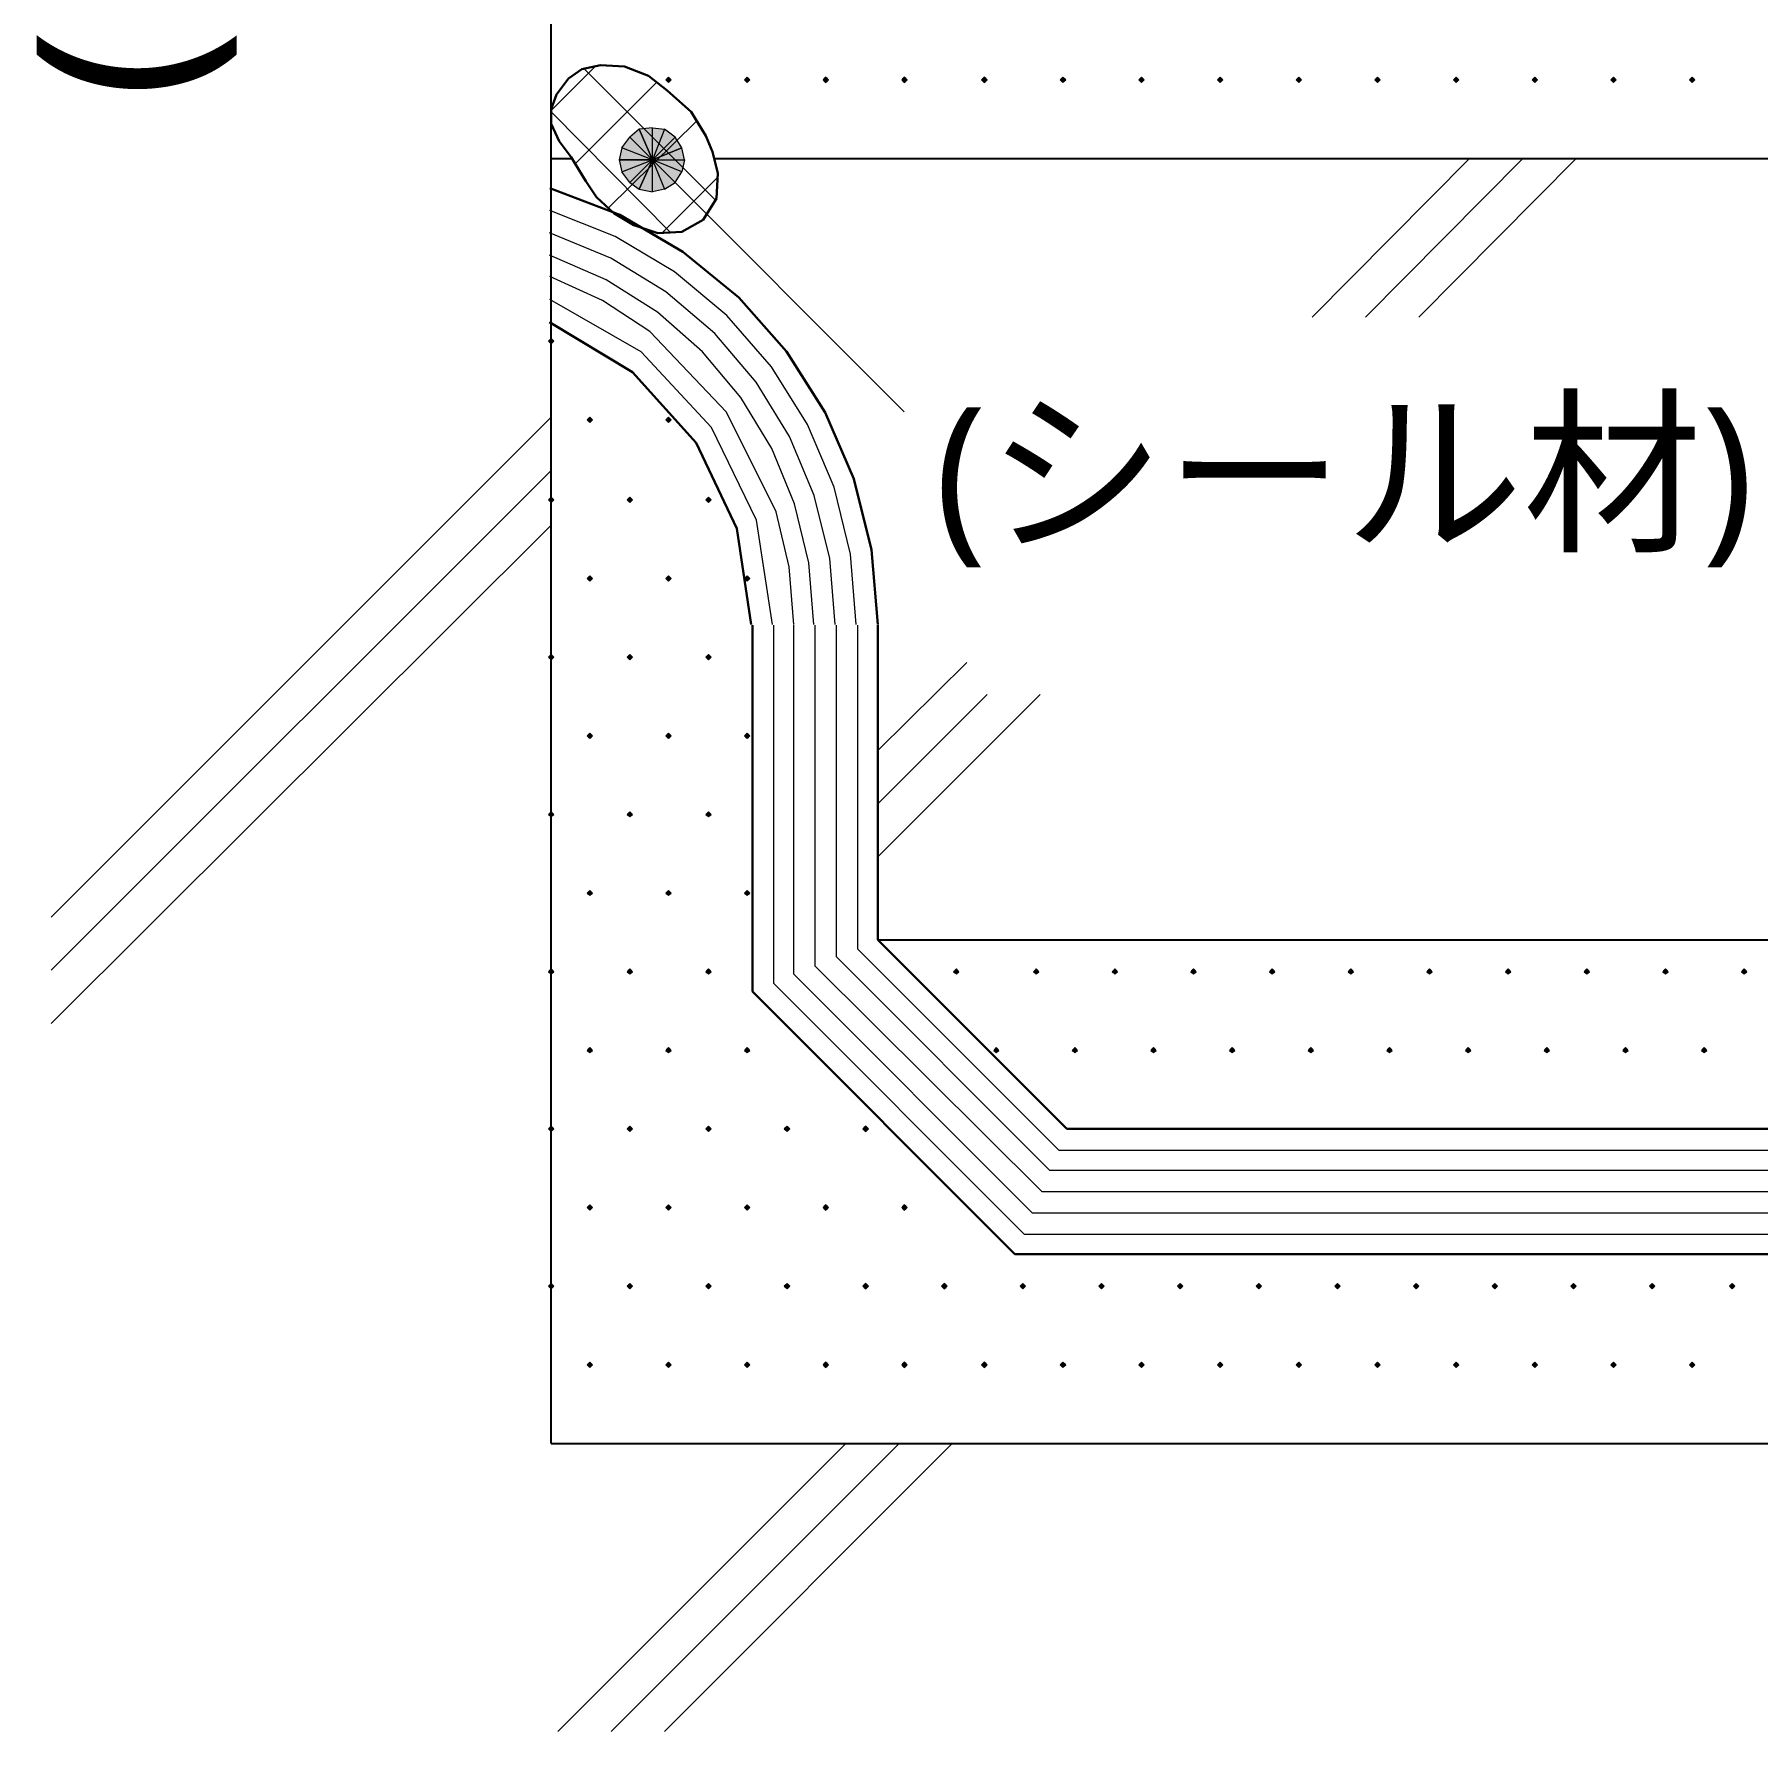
# Model space of a CAD drawing. Header units: millimetres. Extents: x 0 to 420, y 0 to 297.
# Drawn here: x 270.71 to 298.07, y 66.21 to 93.15 of the extents above; entities that cross this region are included whole.
import ezdxf
from ezdxf.enums import TextEntityAlignment as Align

# ---------------------------------------------------------------- set-up
doc = ezdxf.new("R2010")
doc.units = ezdxf.units.MM
doc.styles.add('kst32b', font='NotoSansJP-Variable.ttf')

msp = doc.modelspace()

# ---------------------------------------------------------------- hatches: boundary and pattern name
for points in [[(280.776, 92.477), (280.755, 92.456), (280.734, 92.435), (280.755, 92.414), (280.776, 92.393), (280.797, 92.414), (280.818, 92.435), (280.797, 92.456), (280.776, 92.477)], [(282.025, 92.477), (282.004, 92.456), (281.982, 92.435), (282.004, 92.414), (282.025, 92.393), (282.046, 92.414), (282.067, 92.435), (282.046, 92.456), (282.025, 92.477)], [(283.273, 92.477), (283.252, 92.456), (283.231, 92.435), (283.252, 92.414), (283.273, 92.393), (283.295, 92.414), (283.316, 92.435), (283.295, 92.456), (283.273, 92.477)], [(284.522, 92.477), (284.501, 92.456), (284.48, 92.435), (284.501, 92.414), (284.522, 92.393), (284.544, 92.414), (284.565, 92.435), (284.544, 92.456), (284.522, 92.477)], [(285.792, 92.477), (285.771, 92.456), (285.75, 92.435), (285.771, 92.414), (285.792, 92.393), (285.814, 92.414), (285.835, 92.435), (285.814, 92.456), (285.792, 92.477)], [(287.041, 92.477), (287.02, 92.456), (286.999, 92.435), (287.02, 92.414), (287.041, 92.393), (287.062, 92.414), (287.084, 92.435), (287.062, 92.456), (287.041, 92.477)], [(288.29, 92.477), (288.269, 92.456), (288.248, 92.435), (288.269, 92.414), (288.29, 92.393), (288.311, 92.414), (288.332, 92.435), (288.311, 92.456), (288.29, 92.477)], [(289.539, 92.477), (289.518, 92.456), (289.496, 92.435), (289.518, 92.414), (289.539, 92.393), (289.56, 92.414), (289.581, 92.435), (289.56, 92.456), (289.539, 92.477)], [(290.788, 92.477), (290.766, 92.456), (290.745, 92.435), (290.766, 92.414), (290.788, 92.393), (290.809, 92.414), (290.83, 92.435), (290.809, 92.456), (290.788, 92.477)], [(292.037, 92.477), (292.015, 92.456), (291.994, 92.435), (292.015, 92.414), (292.037, 92.393), (292.058, 92.414), (292.079, 92.435), (292.058, 92.456), (292.037, 92.477)], [(293.285, 92.477), (293.264, 92.456), (293.243, 92.435), (293.264, 92.414), (293.285, 92.393), (293.307, 92.414), (293.328, 92.435), (293.307, 92.456), (293.285, 92.477)], [(294.534, 92.477), (294.513, 92.456), (294.492, 92.435), (294.513, 92.414), (294.534, 92.393), (294.555, 92.414), (294.577, 92.435), (294.555, 92.456), (294.534, 92.477)], [(295.783, 92.477), (295.762, 92.456), (295.741, 92.435), (295.762, 92.414), (295.783, 92.393), (295.804, 92.414), (295.825, 92.435), (295.804, 92.456), (295.783, 92.477)], [(297.032, 92.477), (297.011, 92.456), (296.989, 92.435), (297.011, 92.414), (297.032, 92.393), (297.053, 92.414), (297.074, 92.435), (297.053, 92.456), (297.032, 92.477)], [(280.987, 91.355), (280.882, 91.525), (280.522, 91.165), (280.987, 91.355)], [(278.913, 88.329), (278.892, 88.307), (278.871, 88.286), (278.892, 88.265), (278.913, 88.244), (278.934, 88.265), (278.955, 88.286), (278.934, 88.307), (278.913, 88.329)], [(279.527, 87.08), (279.506, 87.059), (279.485, 87.037), (279.506, 87.016), (279.527, 86.995), (279.548, 87.016), (279.569, 87.037), (279.548, 87.059), (279.527, 87.08)], [(280.776, 87.08), (280.755, 87.059), (280.734, 87.037), (280.755, 87.016), (280.776, 86.995), (280.797, 87.016), (280.818, 87.037), (280.797, 87.059), (280.776, 87.08)], [(278.913, 85.81), (278.892, 85.788), (278.871, 85.767), (278.892, 85.746), (278.913, 85.725), (278.934, 85.746), (278.955, 85.767), (278.934, 85.788), (278.913, 85.81)], [(280.162, 85.81), (280.141, 85.788), (280.12, 85.767), (280.141, 85.746), (280.162, 85.725), (280.183, 85.746), (280.204, 85.767), (280.183, 85.788), (280.162, 85.81)], [(281.411, 85.81), (281.39, 85.788), (281.369, 85.767), (281.39, 85.746), (281.411, 85.725), (281.432, 85.746), (281.453, 85.767), (281.432, 85.788), (281.411, 85.81)], [(279.527, 84.561), (279.506, 84.54), (279.485, 84.519), (279.506, 84.497), (279.527, 84.476), (279.548, 84.497), (279.569, 84.519), (279.548, 84.54), (279.527, 84.561)], [(280.776, 84.561), (280.755, 84.54), (280.734, 84.519), (280.755, 84.497), (280.776, 84.476), (280.797, 84.497), (280.818, 84.519), (280.797, 84.54), (280.776, 84.561)], [(282.025, 84.561), (282.004, 84.54), (281.982, 84.519), (282.004, 84.497), (282.025, 84.476), (282.046, 84.497), (282.067, 84.519), (282.046, 84.54), (282.025, 84.561)], [(278.913, 83.312), (278.892, 83.291), (278.871, 83.27), (278.892, 83.248), (278.913, 83.227), (278.934, 83.248), (278.955, 83.27), (278.934, 83.291), (278.913, 83.312)], [(280.162, 83.312), (280.141, 83.291), (280.12, 83.27), (280.141, 83.248), (280.162, 83.227), (280.183, 83.248), (280.204, 83.27), (280.183, 83.291), (280.162, 83.312)], [(281.411, 83.312), (281.39, 83.291), (281.369, 83.27), (281.39, 83.248), (281.411, 83.227), (281.432, 83.248), (281.453, 83.27), (281.432, 83.291), (281.411, 83.312)], [(279.527, 82.063), (279.506, 82.042), (279.485, 82.021), (279.506, 82), (279.527, 81.979), (279.548, 82), (279.569, 82.021), (279.548, 82.042), (279.527, 82.063)], [(280.776, 82.063), (280.755, 82.042), (280.734, 82.021), (280.755, 82), (280.776, 81.979), (280.797, 82), (280.818, 82.021), (280.797, 82.042), (280.776, 82.063)], [(282.025, 82.063), (282.004, 82.042), (281.982, 82.021), (282.004, 82), (282.025, 81.979), (282.046, 82), (282.067, 82.021), (282.046, 82.042), (282.025, 82.063)], [(278.913, 80.814), (278.892, 80.793), (278.871, 80.772), (278.892, 80.751), (278.913, 80.73), (278.934, 80.751), (278.955, 80.772), (278.934, 80.793), (278.913, 80.814)], [(280.162, 80.814), (280.141, 80.793), (280.12, 80.772), (280.141, 80.751), (280.162, 80.73), (280.183, 80.751), (280.204, 80.772), (280.183, 80.793), (280.162, 80.814)], [(281.411, 80.814), (281.39, 80.793), (281.369, 80.772), (281.39, 80.751), (281.411, 80.73), (281.432, 80.751), (281.453, 80.772), (281.432, 80.793), (281.411, 80.814)], [(279.527, 79.565), (279.506, 79.544), (279.485, 79.523), (279.506, 79.502), (279.527, 79.481), (279.548, 79.502), (279.569, 79.523), (279.548, 79.544), (279.527, 79.565)], [(280.776, 79.565), (280.755, 79.544), (280.734, 79.523), (280.755, 79.502), (280.776, 79.481), (280.797, 79.502), (280.818, 79.523), (280.797, 79.544), (280.776, 79.565)], [(282.025, 79.565), (282.004, 79.544), (281.982, 79.523), (282.004, 79.502), (282.025, 79.481), (282.046, 79.502), (282.067, 79.523), (282.046, 79.544), (282.025, 79.565)], [(278.913, 78.317), (278.892, 78.296), (278.871, 78.274), (278.892, 78.253), (278.913, 78.232), (278.934, 78.253), (278.955, 78.274), (278.934, 78.296), (278.913, 78.317)], [(280.162, 78.317), (280.141, 78.296), (280.12, 78.274), (280.141, 78.253), (280.162, 78.232), (280.183, 78.253), (280.204, 78.274), (280.183, 78.296), (280.162, 78.317)], [(281.411, 78.317), (281.39, 78.296), (281.369, 78.274), (281.39, 78.253), (281.411, 78.232), (281.432, 78.253), (281.453, 78.274), (281.432, 78.296), (281.411, 78.317)], [(285.348, 78.317), (285.327, 78.296), (285.305, 78.274), (285.327, 78.253), (285.348, 78.232), (285.369, 78.253), (285.39, 78.274), (285.369, 78.296), (285.348, 78.317)], [(286.618, 78.317), (286.597, 78.296), (286.575, 78.274), (286.597, 78.253), (286.618, 78.232), (286.639, 78.253), (286.66, 78.274), (286.639, 78.296), (286.618, 78.317)], [(287.867, 78.317), (287.846, 78.296), (287.824, 78.274), (287.846, 78.253), (287.867, 78.232), (287.888, 78.253), (287.909, 78.274), (287.888, 78.296), (287.867, 78.317)], [(289.116, 78.317), (289.094, 78.296), (289.073, 78.274), (289.094, 78.253), (289.116, 78.232), (289.137, 78.253), (289.158, 78.274), (289.137, 78.296), (289.116, 78.317)], [(290.364, 78.317), (290.343, 78.296), (290.322, 78.274), (290.343, 78.253), (290.364, 78.232), (290.386, 78.253), (290.407, 78.274), (290.386, 78.296), (290.364, 78.317)], [(291.613, 78.317), (291.592, 78.296), (291.571, 78.274), (291.592, 78.253), (291.613, 78.232), (291.634, 78.253), (291.655, 78.274), (291.634, 78.296), (291.613, 78.317)], [(292.862, 78.317), (292.841, 78.296), (292.82, 78.274), (292.841, 78.253), (292.862, 78.232), (292.883, 78.253), (292.904, 78.274), (292.883, 78.296), (292.862, 78.317)], [(294.111, 78.317), (294.09, 78.296), (294.069, 78.274), (294.09, 78.253), (294.111, 78.232), (294.132, 78.253), (294.153, 78.274), (294.132, 78.296), (294.111, 78.317)], [(295.36, 78.317), (295.338, 78.296), (295.317, 78.274), (295.338, 78.253), (295.36, 78.232), (295.381, 78.253), (295.402, 78.274), (295.381, 78.296), (295.36, 78.317)], [(296.609, 78.317), (296.587, 78.296), (296.566, 78.274), (296.587, 78.253), (296.609, 78.232), (296.63, 78.253), (296.651, 78.274), (296.63, 78.296), (296.609, 78.317)], [(297.857, 78.317), (297.836, 78.296), (297.815, 78.274), (297.836, 78.253), (297.857, 78.232), (297.879, 78.253), (297.9, 78.274), (297.879, 78.296), (297.857, 78.317)], [(279.527, 77.068), (279.506, 77.047), (279.485, 77.025), (279.506, 77.004), (279.527, 76.983), (279.548, 77.004), (279.569, 77.025), (279.548, 77.047), (279.527, 77.068)], [(280.776, 77.068), (280.755, 77.047), (280.734, 77.025), (280.755, 77.004), (280.776, 76.983), (280.797, 77.004), (280.818, 77.025), (280.797, 77.047), (280.776, 77.068)], [(282.025, 77.068), (282.004, 77.047), (281.982, 77.025), (282.004, 77.004), (282.025, 76.983), (282.046, 77.004), (282.067, 77.025), (282.046, 77.047), (282.025, 77.068)], [(285.983, 77.068), (285.962, 77.047), (285.941, 77.025), (285.962, 77.004), (285.983, 76.983), (286.004, 77.004), (286.025, 77.025), (286.004, 77.047), (285.983, 77.068)], [(287.232, 77.068), (287.211, 77.047), (287.189, 77.025), (287.211, 77.004), (287.232, 76.983), (287.253, 77.004), (287.274, 77.025), (287.253, 77.047), (287.232, 77.068)], [(288.48, 77.068), (288.459, 77.047), (288.438, 77.025), (288.459, 77.004), (288.48, 76.983), (288.502, 77.004), (288.523, 77.025), (288.502, 77.047), (288.48, 77.068)], [(289.729, 77.068), (289.708, 77.047), (289.687, 77.025), (289.708, 77.004), (289.729, 76.983), (289.75, 77.004), (289.772, 77.025), (289.75, 77.047), (289.729, 77.068)], [(290.978, 77.068), (290.957, 77.047), (290.936, 77.025), (290.957, 77.004), (290.978, 76.983), (290.999, 77.004), (291.021, 77.025), (290.999, 77.047), (290.978, 77.068)], [(292.227, 77.068), (292.206, 77.047), (292.185, 77.025), (292.206, 77.004), (292.227, 76.983), (292.248, 77.004), (292.269, 77.025), (292.248, 77.047), (292.227, 77.068)], [(293.476, 77.068), (293.455, 77.047), (293.434, 77.025), (293.455, 77.004), (293.476, 76.983), (293.497, 77.004), (293.518, 77.025), (293.497, 77.047), (293.476, 77.068)], [(294.725, 77.068), (294.704, 77.047), (294.682, 77.025), (294.704, 77.004), (294.725, 76.983), (294.746, 77.004), (294.767, 77.025), (294.746, 77.047), (294.725, 77.068)], [(295.973, 77.068), (295.952, 77.047), (295.931, 77.025), (295.952, 77.004), (295.973, 76.983), (295.995, 77.004), (296.016, 77.025), (295.995, 77.047), (295.973, 77.068)], [(297.222, 77.068), (297.201, 77.047), (297.18, 77.025), (297.201, 77.004), (297.222, 76.983), (297.244, 77.004), (297.265, 77.025), (297.244, 77.047), (297.222, 77.068)], [(278.913, 75.819), (278.892, 75.798), (278.871, 75.777), (278.892, 75.755), (278.913, 75.734), (278.934, 75.755), (278.955, 75.777), (278.934, 75.798), (278.913, 75.819)], [(280.162, 75.819), (280.141, 75.798), (280.12, 75.777), (280.141, 75.755), (280.162, 75.734), (280.183, 75.755), (280.204, 75.777), (280.183, 75.798), (280.162, 75.819)], [(281.411, 75.819), (281.39, 75.798), (281.369, 75.777), (281.39, 75.755), (281.411, 75.734), (281.432, 75.755), (281.453, 75.777), (281.432, 75.798), (281.411, 75.819)], [(282.66, 75.819), (282.639, 75.798), (282.617, 75.777), (282.639, 75.755), (282.66, 75.734), (282.681, 75.755), (282.702, 75.777), (282.681, 75.798), (282.66, 75.819)], [(283.909, 75.819), (283.887, 75.798), (283.866, 75.777), (283.887, 75.755), (283.909, 75.734), (283.93, 75.755), (283.951, 75.777), (283.93, 75.798), (283.909, 75.819)], [(279.527, 74.57), (279.506, 74.549), (279.485, 74.528), (279.506, 74.507), (279.527, 74.486), (279.548, 74.507), (279.569, 74.528), (279.548, 74.549), (279.527, 74.57)], [(280.776, 74.57), (280.755, 74.549), (280.734, 74.528), (280.755, 74.507), (280.776, 74.486), (280.797, 74.507), (280.818, 74.528), (280.797, 74.549), (280.776, 74.57)], [(282.025, 74.57), (282.004, 74.549), (281.982, 74.528), (282.004, 74.507), (282.025, 74.486), (282.046, 74.507), (282.067, 74.528), (282.046, 74.549), (282.025, 74.57)], [(283.273, 74.57), (283.252, 74.549), (283.231, 74.528), (283.252, 74.507), (283.273, 74.486), (283.295, 74.507), (283.316, 74.528), (283.295, 74.549), (283.273, 74.57)], [(284.522, 74.57), (284.501, 74.549), (284.48, 74.528), (284.501, 74.507), (284.522, 74.486), (284.544, 74.507), (284.565, 74.528), (284.544, 74.549), (284.522, 74.57)], [(278.913, 73.321), (278.892, 73.3), (278.871, 73.279), (278.892, 73.258), (278.913, 73.237), (278.934, 73.258), (278.955, 73.279), (278.934, 73.3), (278.913, 73.321)], [(280.162, 73.321), (280.141, 73.3), (280.12, 73.279), (280.141, 73.258), (280.162, 73.237), (280.183, 73.258), (280.204, 73.279), (280.183, 73.3), (280.162, 73.321)], [(281.411, 73.321), (281.39, 73.3), (281.369, 73.279), (281.39, 73.258), (281.411, 73.237), (281.432, 73.258), (281.453, 73.279), (281.432, 73.3), (281.411, 73.321)], [(282.66, 73.321), (282.639, 73.3), (282.617, 73.279), (282.639, 73.258), (282.66, 73.237), (282.681, 73.258), (282.702, 73.279), (282.681, 73.3), (282.66, 73.321)], [(283.909, 73.321), (283.887, 73.3), (283.866, 73.279), (283.887, 73.258), (283.909, 73.237), (283.93, 73.258), (283.951, 73.279), (283.93, 73.3), (283.909, 73.321)], [(285.157, 73.321), (285.136, 73.3), (285.115, 73.279), (285.136, 73.258), (285.157, 73.237), (285.179, 73.258), (285.2, 73.279), (285.179, 73.3), (285.157, 73.321)], [(286.406, 73.321), (286.385, 73.3), (286.364, 73.279), (286.385, 73.258), (286.406, 73.237), (286.427, 73.258), (286.448, 73.279), (286.427, 73.3), (286.406, 73.321)], [(287.655, 73.321), (287.634, 73.3), (287.613, 73.279), (287.634, 73.258), (287.655, 73.237), (287.676, 73.258), (287.697, 73.279), (287.676, 73.3), (287.655, 73.321)], [(288.904, 73.321), (288.883, 73.3), (288.862, 73.279), (288.883, 73.258), (288.904, 73.237), (288.925, 73.258), (288.946, 73.279), (288.925, 73.3), (288.904, 73.321)], [(290.153, 73.321), (290.132, 73.3), (290.11, 73.279), (290.132, 73.258), (290.153, 73.237), (290.174, 73.258), (290.195, 73.279), (290.174, 73.3), (290.153, 73.321)], [(291.402, 73.321), (291.38, 73.3), (291.359, 73.279), (291.38, 73.258), (291.402, 73.237), (291.423, 73.258), (291.444, 73.279), (291.423, 73.3), (291.402, 73.321)], [(292.65, 73.321), (292.629, 73.3), (292.608, 73.279), (292.629, 73.258), (292.65, 73.237), (292.671, 73.258), (292.693, 73.279), (292.671, 73.3), (292.65, 73.321)], [(293.899, 73.321), (293.878, 73.3), (293.857, 73.279), (293.878, 73.258), (293.899, 73.237), (293.92, 73.258), (293.941, 73.279), (293.92, 73.3), (293.899, 73.321)], [(295.148, 73.321), (295.127, 73.3), (295.106, 73.279), (295.127, 73.258), (295.148, 73.237), (295.169, 73.258), (295.19, 73.279), (295.169, 73.3), (295.148, 73.321)], [(296.397, 73.321), (296.376, 73.3), (296.354, 73.279), (296.376, 73.258), (296.397, 73.237), (296.418, 73.258), (296.439, 73.279), (296.418, 73.3), (296.397, 73.321)], [(297.667, 73.321), (297.646, 73.3), (297.625, 73.279), (297.646, 73.258), (297.667, 73.237), (297.688, 73.258), (297.709, 73.279), (297.688, 73.3), (297.667, 73.321)], [(279.527, 72.072), (279.506, 72.051), (279.485, 72.03), (279.506, 72.009), (279.527, 71.988), (279.548, 72.009), (279.569, 72.03), (279.548, 72.051), (279.527, 72.072)], [(280.776, 72.072), (280.755, 72.051), (280.734, 72.03), (280.755, 72.009), (280.776, 71.988), (280.797, 72.009), (280.818, 72.03), (280.797, 72.051), (280.776, 72.072)], [(282.025, 72.072), (282.004, 72.051), (281.982, 72.03), (282.004, 72.009), (282.025, 71.988), (282.046, 72.009), (282.067, 72.03), (282.046, 72.051), (282.025, 72.072)], [(283.273, 72.072), (283.252, 72.051), (283.231, 72.03), (283.252, 72.009), (283.273, 71.988), (283.295, 72.009), (283.316, 72.03), (283.295, 72.051), (283.273, 72.072)], [(284.522, 72.072), (284.501, 72.051), (284.48, 72.03), (284.501, 72.009), (284.522, 71.988), (284.544, 72.009), (284.565, 72.03), (284.544, 72.051), (284.522, 72.072)], [(285.792, 72.072), (285.771, 72.051), (285.75, 72.03), (285.771, 72.009), (285.792, 71.988), (285.814, 72.009), (285.835, 72.03), (285.814, 72.051), (285.792, 72.072)], [(287.041, 72.072), (287.02, 72.051), (286.999, 72.03), (287.02, 72.009), (287.041, 71.988), (287.062, 72.009), (287.084, 72.03), (287.062, 72.051), (287.041, 72.072)], [(288.29, 72.072), (288.269, 72.051), (288.248, 72.03), (288.269, 72.009), (288.29, 71.988), (288.311, 72.009), (288.332, 72.03), (288.311, 72.051), (288.29, 72.072)], [(289.539, 72.072), (289.518, 72.051), (289.496, 72.03), (289.518, 72.009), (289.539, 71.988), (289.56, 72.009), (289.581, 72.03), (289.56, 72.051), (289.539, 72.072)], [(290.788, 72.072), (290.766, 72.051), (290.745, 72.03), (290.766, 72.009), (290.788, 71.988), (290.809, 72.009), (290.83, 72.03), (290.809, 72.051), (290.788, 72.072)], [(292.037, 72.072), (292.015, 72.051), (291.994, 72.03), (292.015, 72.009), (292.037, 71.988), (292.058, 72.009), (292.079, 72.03), (292.058, 72.051), (292.037, 72.072)], [(293.285, 72.072), (293.264, 72.051), (293.243, 72.03), (293.264, 72.009), (293.285, 71.988), (293.307, 72.009), (293.328, 72.03), (293.307, 72.051), (293.285, 72.072)], [(294.534, 72.072), (294.513, 72.051), (294.492, 72.03), (294.513, 72.009), (294.534, 71.988), (294.555, 72.009), (294.577, 72.03), (294.555, 72.051), (294.534, 72.072)], [(295.783, 72.072), (295.762, 72.051), (295.741, 72.03), (295.762, 72.009), (295.783, 71.988), (295.804, 72.009), (295.825, 72.03), (295.804, 72.051), (295.783, 72.072)], [(297.032, 72.072), (297.011, 72.051), (296.989, 72.03), (297.011, 72.009), (297.032, 71.988), (297.053, 72.009), (297.074, 72.03), (297.053, 72.051), (297.032, 72.072)]]:
    msp.add_hatch(color=7).paths.add_polyline_path(points)
h = msp.add_hatch(color=7)
h.paths.add_polyline_path([(280.31, 91.652), (280.162, 91.525), (280.522, 91.165), (280.31, 91.652)])
h.paths.add_polyline_path([(280.162, 91.525), (280.522, 91.165), (280.035, 91.355), (280.162, 91.525)])
h.paths.add_polyline_path([(280.522, 91.165), (280.035, 91.355), (279.993, 91.165), (280.522, 91.165)])
h = msp.add_hatch(color=7)
h.paths.add_polyline_path([(280.882, 91.525), (280.712, 91.652), (280.522, 91.165), (280.882, 91.525)])
h.paths.add_polyline_path([(280.712, 91.652), (280.522, 91.165), (280.522, 91.673), (280.712, 91.652)])
h.paths.add_polyline_path([(280.522, 91.165), (280.522, 91.673), (280.31, 91.652), (280.522, 91.165)])
h = msp.add_hatch(color=7)
h.paths.add_polyline_path([(279.993, 91.165), (280.035, 90.974), (280.522, 91.165), (279.993, 91.165)])
h.paths.add_polyline_path([(280.035, 90.974), (280.522, 91.165), (280.162, 90.805), (280.035, 90.974)])
h.paths.add_polyline_path([(280.522, 91.165), (280.162, 90.805), (280.31, 90.699), (280.522, 91.165)])
h = msp.add_hatch(color=7)
h.paths.add_polyline_path([(280.31, 90.699), (280.522, 90.657), (280.522, 91.165), (280.31, 90.699)])
h.paths.add_polyline_path([(280.522, 90.657), (280.522, 91.165), (280.712, 90.699), (280.522, 90.657)])
h.paths.add_polyline_path([(280.522, 91.165), (280.712, 90.699), (280.882, 90.805), (280.522, 91.165)])
h = msp.add_hatch(color=7)
h.paths.add_polyline_path([(280.882, 90.805), (280.987, 90.974), (280.522, 91.165), (280.882, 90.805)])
h.paths.add_polyline_path([(280.987, 90.974), (280.522, 91.165), (281.03, 91.165), (280.987, 90.974)])
h.paths.add_polyline_path([(280.522, 91.165), (281.03, 91.165), (280.987, 91.355), (280.522, 91.165)])

# ---------------------------------------------------------------- linework, layer by layer
at = {"lineweight": 25}
for points in [[(278.913, 70.781), (278.913, 98.171)], [(278.913, 91.186), (279.252, 91.186)], [(281.517, 91.186), (313.097, 91.186)], [(284.099, 78.782), (313.097, 78.782)], [(278.913, 70.781), (313.097, 70.781)]]:
    msp.add_lwpolyline(points, dxfattribs=at)
at = {"lineweight": 30}
msp.add_lwpolyline([(278.913, 91.969), (278.998, 92.202), (279.188, 92.456), (279.4, 92.604), (279.696, 92.668), (280.077, 92.646), (280.458, 92.498), (280.755, 92.266), (281.136, 91.927), (281.369, 91.546), (281.474, 91.292), (281.559, 90.953), (281.538, 90.551), (281.326, 90.212), (280.987, 90.022), (280.607, 90.001), (280.225, 90.128), (279.908, 90.318), (279.633, 90.572), (279.464, 90.826), (279.231, 91.207), (279.04, 91.461), (278.913, 91.736)], close=True, dxfattribs=at)
at = {"lineweight": 13}
for points in [[(278.913, 91.948), (279.612, 92.646)], [(281.517, 90.53), (279.442, 92.604)], [(279.294, 91.101), (280.585, 92.393)], [(280.818, 90.001), (278.913, 91.927)], [(279.823, 90.403), (281.22, 91.779)], [(280.522, 91.165), (284.522, 87.164)], [(293.497, 91.186), (290.999, 88.667)], [(294.344, 91.186), (291.846, 88.667)], [(295.19, 91.186), (292.693, 88.667)], [(280.67, 90.001), (281.559, 90.89)], [(283.76, 83.788), (283.67, 84.902), (283.406, 85.966), (282.983, 86.963), (282.411, 87.877), (281.703, 88.69), (280.873, 89.386), (279.932, 89.948), (278.893, 90.359)], [(283.422, 83.788), (283.338, 84.834), (283.093, 85.834), (282.7, 86.773), (282.169, 87.634), (281.511, 88.404), (280.738, 89.066), (279.861, 89.605), (278.891, 90.005)], [(283.083, 83.788), (283.006, 84.766), (282.78, 85.702), (282.417, 86.581), (281.926, 87.391), (281.318, 88.117), (280.602, 88.745), (279.789, 89.26), (278.889, 89.649)], [(282.766, 83.788), (282.694, 84.701), (282.487, 85.575), (281.701, 87.16), (280.48, 88.439), (279.728, 88.932), (278.894, 89.31)], [(282.427, 83.788), (282.174, 85.443), (281.458, 86.916), (280.343, 88.116), (278.892, 88.949)], [(278.913, 87.08), (270.976, 79.142)], [(278.913, 86.233), (270.976, 78.296)], [(278.913, 85.365), (270.976, 77.449)], [(282.448, 78.084), (282.448, 83.778)], [(282.766, 78.232), (282.766, 83.778)], [(283.104, 78.359), (283.104, 83.778)], [(283.443, 78.507), (283.443, 83.778)], [(283.782, 78.634), (283.782, 83.778)], [(285.517, 83.185), (284.099, 81.788)], [(286.681, 82.677), (284.099, 80.095)], [(285.835, 82.677), (284.099, 80.941)], [(283.782, 78.634), (286.978, 75.438)], [(283.104, 78.359), (286.703, 74.782)], [(283.443, 78.507), (286.829, 75.121)], [(282.448, 78.084), (286.427, 74.104)], [(282.766, 78.232), (286.554, 74.443)], [(286.978, 75.438), (313.097, 75.438)], [(286.829, 75.121), (313.097, 75.121)], [(286.703, 74.782), (313.097, 74.782)], [(286.554, 74.443), (313.097, 74.443)], [(286.427, 74.104), (313.097, 74.104)], [(283.591, 70.781), (279.019, 66.209)], [(284.438, 70.781), (279.866, 66.209)], [(285.284, 70.781), (280.712, 66.209)]]:
    msp.add_lwpolyline(points, dxfattribs=at)
at = {"lineweight": 0}
for points in [[(280.776, 92.477), (280.755, 92.456), (280.734, 92.435), (280.755, 92.414), (280.776, 92.393), (280.797, 92.414), (280.818, 92.435), (280.797, 92.456)], [(282.025, 92.477), (282.004, 92.456), (281.982, 92.435), (282.004, 92.414), (282.025, 92.393), (282.046, 92.414), (282.067, 92.435), (282.046, 92.456)], [(283.273, 92.477), (283.252, 92.456), (283.231, 92.435), (283.252, 92.414), (283.273, 92.393), (283.295, 92.414), (283.316, 92.435), (283.295, 92.456)], [(284.522, 92.477), (284.501, 92.456), (284.48, 92.435), (284.501, 92.414), (284.522, 92.393), (284.544, 92.414), (284.565, 92.435), (284.544, 92.456)], [(285.792, 92.477), (285.771, 92.456), (285.75, 92.435), (285.771, 92.414), (285.792, 92.393), (285.814, 92.414), (285.835, 92.435), (285.814, 92.456)], [(287.041, 92.477), (287.02, 92.456), (286.999, 92.435), (287.02, 92.414), (287.041, 92.393), (287.062, 92.414), (287.084, 92.435), (287.062, 92.456)], [(288.29, 92.477), (288.269, 92.456), (288.248, 92.435), (288.269, 92.414), (288.29, 92.393), (288.311, 92.414), (288.332, 92.435), (288.311, 92.456)], [(289.539, 92.477), (289.518, 92.456), (289.496, 92.435), (289.518, 92.414), (289.539, 92.393), (289.56, 92.414), (289.581, 92.435), (289.56, 92.456)], [(290.788, 92.477), (290.766, 92.456), (290.745, 92.435), (290.766, 92.414), (290.788, 92.393), (290.809, 92.414), (290.83, 92.435), (290.809, 92.456)], [(292.037, 92.477), (292.015, 92.456), (291.994, 92.435), (292.015, 92.414), (292.037, 92.393), (292.058, 92.414), (292.079, 92.435), (292.058, 92.456)], [(293.285, 92.477), (293.264, 92.456), (293.243, 92.435), (293.264, 92.414), (293.285, 92.393), (293.307, 92.414), (293.328, 92.435), (293.307, 92.456)], [(294.534, 92.477), (294.513, 92.456), (294.492, 92.435), (294.513, 92.414), (294.534, 92.393), (294.555, 92.414), (294.577, 92.435), (294.555, 92.456)], [(295.783, 92.477), (295.762, 92.456), (295.741, 92.435), (295.762, 92.414), (295.783, 92.393), (295.804, 92.414), (295.825, 92.435), (295.804, 92.456)], [(297.032, 92.477), (297.011, 92.456), (296.989, 92.435), (297.011, 92.414), (297.032, 92.393), (297.053, 92.414), (297.074, 92.435), (297.053, 92.456)], [(280.31, 91.652), (280.162, 91.525), (280.522, 91.165)], [(280.522, 91.165), (280.522, 91.673), (280.31, 91.652)], [(280.712, 91.652), (280.522, 91.165), (280.522, 91.673)], [(280.882, 91.525), (280.712, 91.652), (280.522, 91.165)], [(280.162, 91.525), (280.522, 91.165), (280.035, 91.355)], [(280.987, 91.355), (280.882, 91.525), (280.522, 91.165)], [(280.522, 91.165), (280.035, 91.355), (279.993, 91.165)], [(279.993, 91.165), (280.035, 90.974), (280.522, 91.165)], [(280.035, 90.974), (280.522, 91.165), (280.162, 90.805)], [(280.522, 91.165), (280.162, 90.805), (280.31, 90.699)], [(280.31, 90.699), (280.522, 90.657), (280.522, 91.165)], [(280.522, 91.165), (281.03, 91.165), (280.987, 91.355)], [(280.522, 90.657), (280.522, 91.165), (280.712, 90.699)], [(280.522, 91.165), (280.712, 90.699), (280.882, 90.805)], [(280.882, 90.805), (280.987, 90.974), (280.522, 91.165)], [(280.987, 90.974), (280.522, 91.165), (281.03, 91.165)], [(278.913, 88.329), (278.892, 88.307), (278.871, 88.286), (278.892, 88.265), (278.913, 88.244), (278.934, 88.265), (278.955, 88.286), (278.934, 88.307)], [(279.527, 87.08), (279.506, 87.059), (279.485, 87.037), (279.506, 87.016), (279.527, 86.995), (279.548, 87.016), (279.569, 87.037), (279.548, 87.059)], [(280.776, 87.08), (280.755, 87.059), (280.734, 87.037), (280.755, 87.016), (280.776, 86.995), (280.797, 87.016), (280.818, 87.037), (280.797, 87.059)], [(278.913, 85.81), (278.892, 85.788), (278.871, 85.767), (278.892, 85.746), (278.913, 85.725), (278.934, 85.746), (278.955, 85.767), (278.934, 85.788)], [(280.162, 85.81), (280.141, 85.788), (280.12, 85.767), (280.141, 85.746), (280.162, 85.725), (280.183, 85.746), (280.204, 85.767), (280.183, 85.788)], [(281.411, 85.81), (281.39, 85.788), (281.369, 85.767), (281.39, 85.746), (281.411, 85.725), (281.432, 85.746), (281.453, 85.767), (281.432, 85.788)], [(279.527, 84.561), (279.506, 84.54), (279.485, 84.519), (279.506, 84.497), (279.527, 84.476), (279.548, 84.497), (279.569, 84.519), (279.548, 84.54)], [(280.776, 84.561), (280.755, 84.54), (280.734, 84.519), (280.755, 84.497), (280.776, 84.476), (280.797, 84.497), (280.818, 84.519), (280.797, 84.54)], [(282.025, 84.561), (282.004, 84.54), (281.982, 84.519), (282.004, 84.497), (282.025, 84.476), (282.046, 84.497), (282.067, 84.519), (282.046, 84.54)], [(278.913, 83.312), (278.892, 83.291), (278.871, 83.27), (278.892, 83.248), (278.913, 83.227), (278.934, 83.248), (278.955, 83.27), (278.934, 83.291)], [(280.162, 83.312), (280.141, 83.291), (280.12, 83.27), (280.141, 83.248), (280.162, 83.227), (280.183, 83.248), (280.204, 83.27), (280.183, 83.291)], [(281.411, 83.312), (281.39, 83.291), (281.369, 83.27), (281.39, 83.248), (281.411, 83.227), (281.432, 83.248), (281.453, 83.27), (281.432, 83.291)], [(279.527, 82.063), (279.506, 82.042), (279.485, 82.021), (279.506, 82), (279.527, 81.979), (279.548, 82), (279.569, 82.021), (279.548, 82.042)], [(280.776, 82.063), (280.755, 82.042), (280.734, 82.021), (280.755, 82), (280.776, 81.979), (280.797, 82), (280.818, 82.021), (280.797, 82.042)], [(282.025, 82.063), (282.004, 82.042), (281.982, 82.021), (282.004, 82), (282.025, 81.979), (282.046, 82), (282.067, 82.021), (282.046, 82.042)], [(278.913, 80.814), (278.892, 80.793), (278.871, 80.772), (278.892, 80.751), (278.913, 80.73), (278.934, 80.751), (278.955, 80.772), (278.934, 80.793)], [(280.162, 80.814), (280.141, 80.793), (280.12, 80.772), (280.141, 80.751), (280.162, 80.73), (280.183, 80.751), (280.204, 80.772), (280.183, 80.793)], [(281.411, 80.814), (281.39, 80.793), (281.369, 80.772), (281.39, 80.751), (281.411, 80.73), (281.432, 80.751), (281.453, 80.772), (281.432, 80.793)], [(279.527, 79.565), (279.506, 79.544), (279.485, 79.523), (279.506, 79.502), (279.527, 79.481), (279.548, 79.502), (279.569, 79.523), (279.548, 79.544)], [(280.776, 79.565), (280.755, 79.544), (280.734, 79.523), (280.755, 79.502), (280.776, 79.481), (280.797, 79.502), (280.818, 79.523), (280.797, 79.544)], [(282.025, 79.565), (282.004, 79.544), (281.982, 79.523), (282.004, 79.502), (282.025, 79.481), (282.046, 79.502), (282.067, 79.523), (282.046, 79.544)], [(278.913, 78.317), (278.892, 78.296), (278.871, 78.274), (278.892, 78.253), (278.913, 78.232), (278.934, 78.253), (278.955, 78.274), (278.934, 78.296)], [(280.162, 78.317), (280.141, 78.296), (280.12, 78.274), (280.141, 78.253), (280.162, 78.232), (280.183, 78.253), (280.204, 78.274), (280.183, 78.296)], [(281.411, 78.317), (281.39, 78.296), (281.369, 78.274), (281.39, 78.253), (281.411, 78.232), (281.432, 78.253), (281.453, 78.274), (281.432, 78.296)], [(285.348, 78.317), (285.327, 78.296), (285.305, 78.274), (285.327, 78.253), (285.348, 78.232), (285.369, 78.253), (285.39, 78.274), (285.369, 78.296)], [(286.618, 78.317), (286.597, 78.296), (286.575, 78.274), (286.597, 78.253), (286.618, 78.232), (286.639, 78.253), (286.66, 78.274), (286.639, 78.296)], [(287.867, 78.317), (287.846, 78.296), (287.824, 78.274), (287.846, 78.253), (287.867, 78.232), (287.888, 78.253), (287.909, 78.274), (287.888, 78.296)], [(289.116, 78.317), (289.094, 78.296), (289.073, 78.274), (289.094, 78.253), (289.116, 78.232), (289.137, 78.253), (289.158, 78.274), (289.137, 78.296)], [(290.364, 78.317), (290.343, 78.296), (290.322, 78.274), (290.343, 78.253), (290.364, 78.232), (290.386, 78.253), (290.407, 78.274), (290.386, 78.296)], [(291.613, 78.317), (291.592, 78.296), (291.571, 78.274), (291.592, 78.253), (291.613, 78.232), (291.634, 78.253), (291.655, 78.274), (291.634, 78.296)], [(292.862, 78.317), (292.841, 78.296), (292.82, 78.274), (292.841, 78.253), (292.862, 78.232), (292.883, 78.253), (292.904, 78.274), (292.883, 78.296)], [(294.111, 78.317), (294.09, 78.296), (294.069, 78.274), (294.09, 78.253), (294.111, 78.232), (294.132, 78.253), (294.153, 78.274), (294.132, 78.296)], [(295.36, 78.317), (295.338, 78.296), (295.317, 78.274), (295.338, 78.253), (295.36, 78.232), (295.381, 78.253), (295.402, 78.274), (295.381, 78.296)], [(296.609, 78.317), (296.587, 78.296), (296.566, 78.274), (296.587, 78.253), (296.609, 78.232), (296.63, 78.253), (296.651, 78.274), (296.63, 78.296)], [(297.857, 78.317), (297.836, 78.296), (297.815, 78.274), (297.836, 78.253), (297.857, 78.232), (297.879, 78.253), (297.9, 78.274), (297.879, 78.296)], [(279.527, 77.068), (279.506, 77.047), (279.485, 77.025), (279.506, 77.004), (279.527, 76.983), (279.548, 77.004), (279.569, 77.025), (279.548, 77.047)], [(280.776, 77.068), (280.755, 77.047), (280.734, 77.025), (280.755, 77.004), (280.776, 76.983), (280.797, 77.004), (280.818, 77.025), (280.797, 77.047)], [(282.025, 77.068), (282.004, 77.047), (281.982, 77.025), (282.004, 77.004), (282.025, 76.983), (282.046, 77.004), (282.067, 77.025), (282.046, 77.047)], [(285.983, 77.068), (285.962, 77.047), (285.941, 77.025), (285.962, 77.004), (285.983, 76.983), (286.004, 77.004), (286.025, 77.025), (286.004, 77.047)], [(287.232, 77.068), (287.211, 77.047), (287.189, 77.025), (287.211, 77.004), (287.232, 76.983), (287.253, 77.004), (287.274, 77.025), (287.253, 77.047)], [(288.48, 77.068), (288.459, 77.047), (288.438, 77.025), (288.459, 77.004), (288.48, 76.983), (288.502, 77.004), (288.523, 77.025), (288.502, 77.047)], [(289.729, 77.068), (289.708, 77.047), (289.687, 77.025), (289.708, 77.004), (289.729, 76.983), (289.75, 77.004), (289.772, 77.025), (289.75, 77.047)], [(290.978, 77.068), (290.957, 77.047), (290.936, 77.025), (290.957, 77.004), (290.978, 76.983), (290.999, 77.004), (291.021, 77.025), (290.999, 77.047)], [(292.227, 77.068), (292.206, 77.047), (292.185, 77.025), (292.206, 77.004), (292.227, 76.983), (292.248, 77.004), (292.269, 77.025), (292.248, 77.047)], [(293.476, 77.068), (293.455, 77.047), (293.434, 77.025), (293.455, 77.004), (293.476, 76.983), (293.497, 77.004), (293.518, 77.025), (293.497, 77.047)], [(294.725, 77.068), (294.704, 77.047), (294.682, 77.025), (294.704, 77.004), (294.725, 76.983), (294.746, 77.004), (294.767, 77.025), (294.746, 77.047)], [(295.973, 77.068), (295.952, 77.047), (295.931, 77.025), (295.952, 77.004), (295.973, 76.983), (295.995, 77.004), (296.016, 77.025), (295.995, 77.047)], [(297.222, 77.068), (297.201, 77.047), (297.18, 77.025), (297.201, 77.004), (297.222, 76.983), (297.244, 77.004), (297.265, 77.025), (297.244, 77.047)], [(278.913, 75.819), (278.892, 75.798), (278.871, 75.777), (278.892, 75.755), (278.913, 75.734), (278.934, 75.755), (278.955, 75.777), (278.934, 75.798)], [(280.162, 75.819), (280.141, 75.798), (280.12, 75.777), (280.141, 75.755), (280.162, 75.734), (280.183, 75.755), (280.204, 75.777), (280.183, 75.798)], [(281.411, 75.819), (281.39, 75.798), (281.369, 75.777), (281.39, 75.755), (281.411, 75.734), (281.432, 75.755), (281.453, 75.777), (281.432, 75.798)], [(282.66, 75.819), (282.639, 75.798), (282.617, 75.777), (282.639, 75.755), (282.66, 75.734), (282.681, 75.755), (282.702, 75.777), (282.681, 75.798)], [(283.909, 75.819), (283.887, 75.798), (283.866, 75.777), (283.887, 75.755), (283.909, 75.734), (283.93, 75.755), (283.951, 75.777), (283.93, 75.798)], [(279.527, 74.57), (279.506, 74.549), (279.485, 74.528), (279.506, 74.507), (279.527, 74.486), (279.548, 74.507), (279.569, 74.528), (279.548, 74.549)], [(280.776, 74.57), (280.755, 74.549), (280.734, 74.528), (280.755, 74.507), (280.776, 74.486), (280.797, 74.507), (280.818, 74.528), (280.797, 74.549)], [(282.025, 74.57), (282.004, 74.549), (281.982, 74.528), (282.004, 74.507), (282.025, 74.486), (282.046, 74.507), (282.067, 74.528), (282.046, 74.549)], [(283.273, 74.57), (283.252, 74.549), (283.231, 74.528), (283.252, 74.507), (283.273, 74.486), (283.295, 74.507), (283.316, 74.528), (283.295, 74.549)], [(284.522, 74.57), (284.501, 74.549), (284.48, 74.528), (284.501, 74.507), (284.522, 74.486), (284.544, 74.507), (284.565, 74.528), (284.544, 74.549)], [(278.913, 73.321), (278.892, 73.3), (278.871, 73.279), (278.892, 73.258), (278.913, 73.237), (278.934, 73.258), (278.955, 73.279), (278.934, 73.3)], [(280.162, 73.321), (280.141, 73.3), (280.12, 73.279), (280.141, 73.258), (280.162, 73.237), (280.183, 73.258), (280.204, 73.279), (280.183, 73.3)], [(281.411, 73.321), (281.39, 73.3), (281.369, 73.279), (281.39, 73.258), (281.411, 73.237), (281.432, 73.258), (281.453, 73.279), (281.432, 73.3)], [(282.66, 73.321), (282.639, 73.3), (282.617, 73.279), (282.639, 73.258), (282.66, 73.237), (282.681, 73.258), (282.702, 73.279), (282.681, 73.3)], [(283.909, 73.321), (283.887, 73.3), (283.866, 73.279), (283.887, 73.258), (283.909, 73.237), (283.93, 73.258), (283.951, 73.279), (283.93, 73.3)], [(285.157, 73.321), (285.136, 73.3), (285.115, 73.279), (285.136, 73.258), (285.157, 73.237), (285.179, 73.258), (285.2, 73.279), (285.179, 73.3)], [(286.406, 73.321), (286.385, 73.3), (286.364, 73.279), (286.385, 73.258), (286.406, 73.237), (286.427, 73.258), (286.448, 73.279), (286.427, 73.3)], [(287.655, 73.321), (287.634, 73.3), (287.613, 73.279), (287.634, 73.258), (287.655, 73.237), (287.676, 73.258), (287.697, 73.279), (287.676, 73.3)], [(288.904, 73.321), (288.883, 73.3), (288.862, 73.279), (288.883, 73.258), (288.904, 73.237), (288.925, 73.258), (288.946, 73.279), (288.925, 73.3)], [(290.153, 73.321), (290.132, 73.3), (290.11, 73.279), (290.132, 73.258), (290.153, 73.237), (290.174, 73.258), (290.195, 73.279), (290.174, 73.3)], [(291.402, 73.321), (291.38, 73.3), (291.359, 73.279), (291.38, 73.258), (291.402, 73.237), (291.423, 73.258), (291.444, 73.279), (291.423, 73.3)], [(292.65, 73.321), (292.629, 73.3), (292.608, 73.279), (292.629, 73.258), (292.65, 73.237), (292.671, 73.258), (292.693, 73.279), (292.671, 73.3)], [(293.899, 73.321), (293.878, 73.3), (293.857, 73.279), (293.878, 73.258), (293.899, 73.237), (293.92, 73.258), (293.941, 73.279), (293.92, 73.3)], [(295.148, 73.321), (295.127, 73.3), (295.106, 73.279), (295.127, 73.258), (295.148, 73.237), (295.169, 73.258), (295.19, 73.279), (295.169, 73.3)], [(296.397, 73.321), (296.376, 73.3), (296.354, 73.279), (296.376, 73.258), (296.397, 73.237), (296.418, 73.258), (296.439, 73.279), (296.418, 73.3)], [(297.667, 73.321), (297.646, 73.3), (297.625, 73.279), (297.646, 73.258), (297.667, 73.237), (297.688, 73.258), (297.709, 73.279), (297.688, 73.3)], [(279.527, 72.072), (279.506, 72.051), (279.485, 72.03), (279.506, 72.009), (279.527, 71.988), (279.548, 72.009), (279.569, 72.03), (279.548, 72.051)], [(280.776, 72.072), (280.755, 72.051), (280.734, 72.03), (280.755, 72.009), (280.776, 71.988), (280.797, 72.009), (280.818, 72.03), (280.797, 72.051)], [(282.025, 72.072), (282.004, 72.051), (281.982, 72.03), (282.004, 72.009), (282.025, 71.988), (282.046, 72.009), (282.067, 72.03), (282.046, 72.051)], [(283.273, 72.072), (283.252, 72.051), (283.231, 72.03), (283.252, 72.009), (283.273, 71.988), (283.295, 72.009), (283.316, 72.03), (283.295, 72.051)], [(284.522, 72.072), (284.501, 72.051), (284.48, 72.03), (284.501, 72.009), (284.522, 71.988), (284.544, 72.009), (284.565, 72.03), (284.544, 72.051)], [(285.792, 72.072), (285.771, 72.051), (285.75, 72.03), (285.771, 72.009), (285.792, 71.988), (285.814, 72.009), (285.835, 72.03), (285.814, 72.051)], [(287.041, 72.072), (287.02, 72.051), (286.999, 72.03), (287.02, 72.009), (287.041, 71.988), (287.062, 72.009), (287.084, 72.03), (287.062, 72.051)], [(288.29, 72.072), (288.269, 72.051), (288.248, 72.03), (288.269, 72.009), (288.29, 71.988), (288.311, 72.009), (288.332, 72.03), (288.311, 72.051)], [(289.539, 72.072), (289.518, 72.051), (289.496, 72.03), (289.518, 72.009), (289.539, 71.988), (289.56, 72.009), (289.581, 72.03), (289.56, 72.051)], [(290.788, 72.072), (290.766, 72.051), (290.745, 72.03), (290.766, 72.009), (290.788, 71.988), (290.809, 72.009), (290.83, 72.03), (290.809, 72.051)], [(292.037, 72.072), (292.015, 72.051), (291.994, 72.03), (292.015, 72.009), (292.037, 71.988), (292.058, 72.009), (292.079, 72.03), (292.058, 72.051)], [(293.285, 72.072), (293.264, 72.051), (293.243, 72.03), (293.264, 72.009), (293.285, 71.988), (293.307, 72.009), (293.328, 72.03), (293.307, 72.051)], [(294.534, 72.072), (294.513, 72.051), (294.492, 72.03), (294.513, 72.009), (294.534, 71.988), (294.555, 72.009), (294.577, 72.03), (294.555, 72.051)], [(295.783, 72.072), (295.762, 72.051), (295.741, 72.03), (295.762, 72.009), (295.783, 71.988), (295.804, 72.009), (295.825, 72.03), (295.804, 72.051)], [(297.032, 72.072), (297.011, 72.051), (296.989, 72.03), (297.011, 72.009), (297.032, 71.988), (297.053, 72.009), (297.074, 72.03), (297.053, 72.051)]]:
    msp.add_lwpolyline(points, close=True, dxfattribs=at)
at = {"lineweight": 30}
for points in [[(284.099, 83.788), (284.002, 84.971), (283.719, 86.099), (283.265, 87.154), (282.653, 88.119), (281.896, 88.976), (281.008, 89.705), (280.003, 90.29), (278.894, 90.712)], [(282.088, 83.788), (281.861, 85.309), (281.215, 86.671), (280.207, 87.79), (278.89, 88.585)], [(282.109, 77.957), (282.109, 83.778)], [(284.099, 78.782), (284.099, 83.778)], [(284.099, 78.782), (287.105, 75.777)], [(282.109, 77.957), (286.279, 73.787)], [(287.105, 75.777), (313.097, 75.777)], [(286.279, 73.787), (313.097, 73.787)]]:
    msp.add_lwpolyline(points, dxfattribs=at)

# ---------------------------------------------------------------- texts
at = {"style": 'kst32b'}
for s, height, p, p2 in [('(22)', 2.5989, (273.346, 92.138), (273.346, 98.636)), ('(シール材)', 2.0791, (285.009, 85.154), (298.004, 85.154))]:
    msp.add_text(s, height=height, dxfattribs=at).set_placement(p, p2, align=Align.FIT)

doc.saveas('drawing.dxf')
